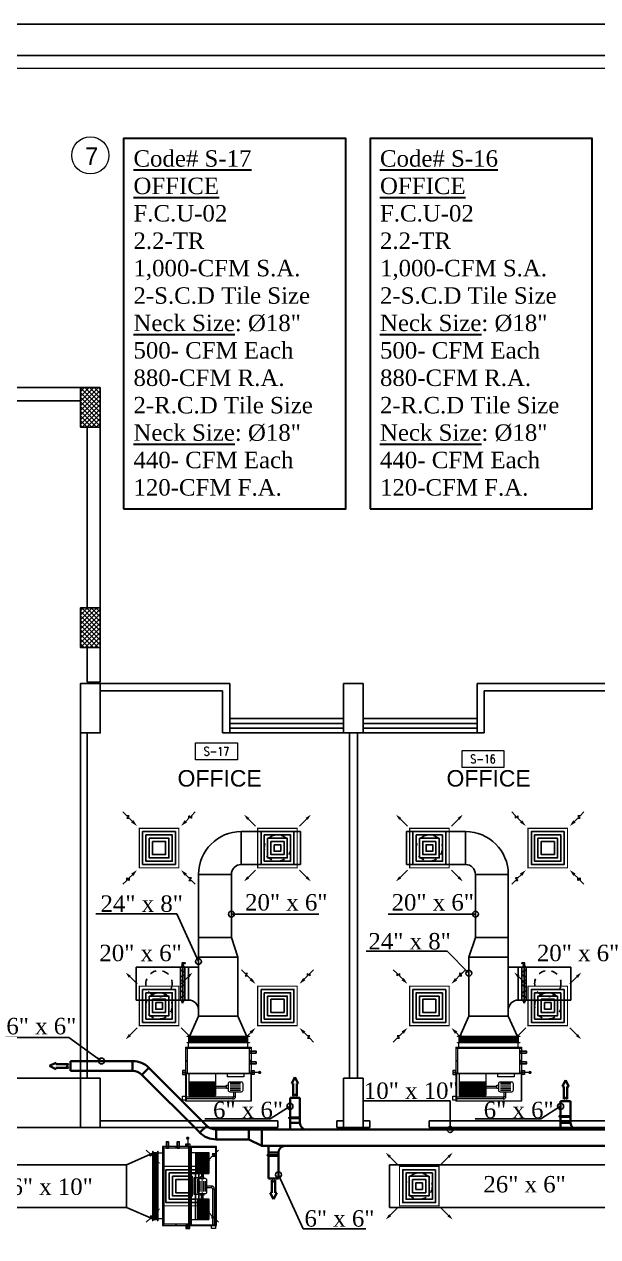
# Model space of a CAD drawing. Extents: x -432 to -365, y -145 to 173.
# Drawn here: x -399.82 to -391.1, y -45.91 to -27.47 of the extents above; entities that cross this region are included whole.
import ezdxf
from ezdxf.enums import TextEntityAlignment as Align

# ---------------------------------------------------------------- set-up
doc = ezdxf.new("R2010")
doc.units = 0
doc.header["$MEASUREMENT"] = 0
for name, pattern in [('DASHDOT', [1, 0.5, -0.25, 0, -0.25]), ('HIDDEN', [0.375, 0.25, -0.125]), ('HIDDEN-Z', [3, 2, -1])]:
    doc.linetypes.add(name, pattern=pattern)
for name, color, linetype in [('01_AC-EQUIP', 206, 'Continuous'), ('03_AC-S.DUCT', 5, 'Continuous'), ('12-AC-FL.CONN.', 2, 'Continuous'), ('A.C.VOLUM DAMPER', 2, 'Continuous'), ('COL', 2, 'Continuous'), ('COLHATCH', 5, 'Continuous'), ('column', 6, 'Continuous'), ('fram', 252, 'Continuous'), ('M-CH-WP-R', 40, 'HIDDEN-Z'), ('M-CH-WP-S', 142, 'Continuous'), ('M-DIFUSER', 195, 'Continuous'), ('M-DUCT-RA', 30, 'Continuous'), ('M-DUCT-SA', 5, 'Continuous'), ('M-EQBMNT', 21, 'Continuous'), ('WALL', 4, 'Continuous'), ('WIN', 5, 'Continuous'), ('ZONE TEXT', 73, 'Continuous')]:
    doc.layers.add(name, color=color, linetype=linetype)
for name, color, linetype, lineweight in [('04-AC_F.A.DUCT', 4, 'Continuous', 35), ('A-SYMB-RMNU', 4, 'Continuous', 9), ('AC-TEXT', 15, 'Continuous', 30), ('AXIS-TXT', 171, 'Continuous', 20)]:
    doc.layers.add(name, color=color, linetype=linetype, lineweight=lineweight)
doc.styles.add('AC', font='romans.shx', dxfattribs={"height": 0.2})
doc.styles.add('ARABY', font='sosa.shx')
doc.styles.add('ROMANS-TITLE', font='ROMANS.shx', dxfattribs={"width": 0.8})
doc.dimstyles.new('IHAB', dxfattribs={"dimscale": 0, "dimtxt": 0.15, "dimasz": 0.09, "dimexe": 0.18, "dimexo": 0.0625, "dimgap": 0, "dimtad": 0, "dimtih": 1, "dimtoh": 1, "dimzin": 0, "dimdsep": 46, "dimtxsty": 'ARABY', "dimcen": 0.03, "dimse1": 1, "dimse2": 1, "dimclrd": 36, "dimclrt": 42, "dimadec": 0, "dimazin": 0, "dimtfac": 1, "dimtmove": 1, "dimatfit": 3, "dimldrblk": 'ORIGIN', "dimfxl": 1, "dimtolj": 1, "dimtzin": 0, "dimarcsym": 0})

# ---------------------------------------------------------------- blocks, each defined once
blk = doc.blocks.new('*U251')
at = {"layer": 'M-DIFUSER', "ltscale": 5, "const_width": 18}
blk.add_lwpolyline([(-300, 300), (300, 300), (300, -300), (-300, -300)], close=True, dxfattribs=at)
at = {"layer": 'M-DIFUSER', "color": 21}
for points in [[(250, 250), (-250, 250), (-250, -250), (250, -250)], [(200, 200), (-200, 200), (-200, -200), (200, -200)], [(150, 150), (-150, 150), (-150, -150), (150, -150)], [(100, 100), (-100, 100), (-100, -100), (100, -100)], [(50, 50), (-50, 50), (-50, -50), (50, -50)]]:
    blk.add_lwpolyline(points, close=True, dxfattribs=at)
at = {"layer": 'M-DUCT-SA', "color": 5, "extrusion": (-5.07059e-20, -1.19855e-17, -1)}
blk.add_line((-461, 461), (-335, 335), dxfattribs=at)
at = {"layer": 'M-DUCT-SA', "color": 5, "extrusion": (-1.19855e-17, 5.07059e-20, -1)}
blk.add_line((461, 461), (335, 335), dxfattribs=at)
at = {"layer": 'M-DUCT-SA', "color": 5, "extrusion": (1.19855e-17, -5.07059e-20, -1)}
blk.add_line((-461, -461), (-335, -335), dxfattribs=at)
at = {"layer": 'M-DUCT-SA', "color": 5, "extrusion": (5.07059e-20, 1.19855e-17, -1)}
blk.add_line((461, -461), (335, -335), dxfattribs=at)
at = {"layer": 'M-DUCT-SA', "color": 5, "extrusion": (-5.07059e-20, -1.19855e-17, -1)}
blk.add_solid([(460, 428), (429, 459), (507, 507)], dxfattribs=at)
at = {"layer": 'M-DUCT-SA', "color": 5, "extrusion": (5.07059e-20, -1.19855e-17, -1)}
blk.add_solid([(-460, 428), (-429, 459), (-507, 507)], dxfattribs=at)
at = {"layer": 'M-DUCT-SA', "color": 5, "extrusion": (1.19855e-17, -5.07059e-20, -1)}
blk.add_solid([(428, -460), (459, -429), (507, -507)], dxfattribs=at)
at = {"layer": 'M-DUCT-SA', "color": 5, "extrusion": (-1.19855e-17, -5.07059e-20, -1)}
blk.add_solid([(-428, -460), (-459, -429), (-507, -507)], dxfattribs=at)
blk = doc.blocks.new('*U254')
at = {"layer": 'M-DIFUSER', "ltscale": 5, "const_width": 18}
blk.add_lwpolyline([(-300, 300), (300, 300), (300, -300), (-300, -300)], close=True, dxfattribs=at)
at = {"layer": 'M-DIFUSER', "color": 21}
for points in [[(250, 250), (-250, 250), (-250, -250), (250, -250)], [(200, 200), (-200, 200), (-200, -200), (200, -200)], [(150, 150), (-150, 150), (-150, -150), (150, -150)], [(100, 100), (-100, 100), (-100, -100), (100, -100)]]:
    blk.add_lwpolyline(points, close=True, dxfattribs=at)
at = {"layer": 'M-DUCT-RA', "color": 30}
for p, q in [((-491, 491), (-549, 549)), ((-491, 455), (-491, 491)), ((-455, 491), (-491, 455)), ((-455, 455), (-455, 491)), ((-406, 406), (-455, 455)), ((406, 406), (455, 455)), ((455, 491), (491, 491)), ((491, 455), (455, 491)), ((455, 455), (491, 455)), ((491, 491), (549, 549)), ((-491, -491), (-549, -549)), ((-491, -455), (-455, -491)), ((-455, -455), (-491, -455)), ((-455, -491), (-491, -491)), ((-406, -406), (-455, -455)), ((406, -406), (455, -455)), ((455, -491), (491, -455)), ((455, -455), (455, -491)), ((491, -455), (491, -491)), ((491, -491), (549, -549))]:
    blk.add_line(p, q, dxfattribs=at)
for points in [[(-389, 424), (-424, 389), (-335, 335)], [(424, 389), (389, 424), (335, 335)], [(-424, -389), (-389, -424), (-335, -335)], [(389, -424), (424, -389), (335, -335)]]:
    blk.add_solid(points, dxfattribs=at)
blk = doc.blocks.new('A$C069E27EC')
at = {"layer": '01_AC-EQUIP', "color": 2, "linetype": 'Continuous'}
for p, q in [((0, 0), (0, -130)), ((1, 0.3), (0.5, -1.3)), ((1, 0.3), (1.5, -1.3)), ((2, 0.3), (1.5, -1.3)), ((2, 0.3), (2.5, -1.3)), ((3, 0.3), (2.5, -1.3)), ((3, 0.3), (3.6, -1.3)), ((4.1, 0.3), (3.6, -1.3)), ((4.1, 0.3), (4.6, -1.3)), ((5.1, 0.3), (4.6, -1.3)), ((5.1, 0.3), (5.6, -1.3)), ((6.1, 0.3), (5.6, -1.3)), ((6.1, 0.3), (6.6, -1.3)), ((7.1, 0.3), (6.6, -1.3)), ((7.1, 0.3), (7.6, -1.3)), ((8.1, 0.3), (7.6, -1.3)), ((8.1, 0.3), (8.6, -1.3)), ((9.2, 0.3), (8.6, -1.3)), ((9.2, 0.3), (9.7, -1.3)), ((1.5, -128.7), (1.5, -1.3)), ((2.5, -128.7), (2.5, -1.3)), ((3.6, -128.7), (3.6, -1.3)), ((4.6, -128.7), (4.6, -1.3)), ((5.6, -128.7), (5.6, -1.3)), ((6.6, -128.7), (6.6, -1.3)), ((7.6, -128.7), (7.6, -1.3)), ((8.6, -128.7), (8.6, -1.3)), ((1, -130.3), (0.5, -128.7)), ((1, -130.3), (1.5, -128.7)), ((2, -130.3), (1.5, -128.7)), ((2, -130.3), (2.5, -128.7)), ((3, -130.3), (2.5, -128.7)), ((3, -130.3), (3.6, -128.7)), ((4.1, -130.3), (3.6, -128.7)), ((4.1, -130.3), (4.6, -128.7)), ((5.1, -130.3), (4.6, -128.7)), ((5.1, -130.3), (5.6, -128.7)), ((6.1, -130.3), (5.6, -128.7)), ((6.1, -130.3), (6.6, -128.7)), ((7.1, -130.3), (6.6, -128.7)), ((7.1, -130.3), (7.6, -128.7)), ((8.1, -130.3), (7.6, -128.7)), ((8.1, -130.3), (8.6, -128.7)), ((9.2, -130.3), (8.6, -128.7)), ((9.2, -130.3), (9.7, -128.7))]:
    blk.add_line(p, q, dxfattribs=at)
for points in [[(0, 2.5), (0.5, 2.5), (0.5, -132.5), (0, -132.5)], [(9.7, 2.5), (10.2, 2.5), (10.2, -132.5), (9.7, -132.5)]]:
    blk.add_lwpolyline(points, close=True, dxfattribs=at)
blk = doc.blocks.new('A$C7CD32F90')
at = {"layer": '01_AC-EQUIP', "color": 1, "lineweight": 20}
for p, q in [((0.089, -0.4), (0.089, -0.116)), ((0.408, -0.116), (0.089, -0.116)), ((0.408, -0.117), (0.089, -0.117)), ((0.408, -0.119), (0.089, -0.119)), ((0.408, -0.122), (0.089, -0.122)), ((0.408, -0.125), (0.089, -0.125)), ((0.408, -0.128), (0.089, -0.128)), ((0.408, -0.132), (0.089, -0.132)), ((0.408, -0.136), (0.089, -0.136)), ((0.408, -0.141), (0.089, -0.141)), ((0.408, -0.148), (0.089, -0.148)), ((0.408, -0.155), (0.089, -0.155)), ((0.408, -0.164), (0.089, -0.164)), ((0.408, -0.173), (0.089, -0.173)), ((0.408, -0.183), (0.089, -0.183)), ((0.408, -0.4), (0.408, -0.116)), ((0.683, -0.168), (0.526, -0.168)), ((0.599, -0.074), (0.599, -0.145)), ((0.626, -0.074), (0.599, -0.074)), ((0.626, -0.074), (0.626, -0.145)), ((0.639, -0.035), (1.2, -0.035)), ((0.639, -0.061), (0.639, -0.035)), ((0.639, -0.061), (1.2, -0.061)), ((0.791, -0.4), (0.791, -0.116)), ((0.791, -0.116), (1.11, -0.116)), ((0.791, -0.117), (1.11, -0.117)), ((0.791, -0.119), (1.11, -0.119)), ((0.791, -0.122), (1.11, -0.122)), ((0.791, -0.125), (1.11, -0.125)), ((0.791, -0.128), (1.11, -0.128)), ((0.791, -0.132), (1.11, -0.132)), ((0.791, -0.136), (1.11, -0.136)), ((0.791, -0.141), (1.11, -0.141)), ((0.791, -0.148), (1.11, -0.148)), ((0.791, -0.155), (1.11, -0.155)), ((0.791, -0.164), (1.11, -0.164)), ((0.791, -0.173), (1.11, -0.173)), ((0.791, -0.183), (1.11, -0.183)), ((1.11, -0.4), (1.11, -0.116)), ((0.408, -0.193), (0.089, -0.193)), ((0.408, -0.201), (0.089, -0.201)), ((0.408, -0.209), (0.089, -0.209)), ((0.408, -0.219), (0.089, -0.219)), ((0.408, -0.229), (0.089, -0.229)), ((0.408, -0.239), (0.089, -0.239)), ((0.408, -0.255), (0.089, -0.255)), ((0.408, -0.275), (0.089, -0.275)), ((0.408, -0.295), (0.089, -0.295)), ((0.089, -0.321), (0.408, -0.321)), ((0.408, -0.204), (0.46, -0.204)), ((0.408, -0.231), (0.46, -0.231)), ((0.472, -0.243), (0.472, -0.343)), ((0.472, -0.343), (0.726, -0.343)), ((0.683, -0.194), (0.526, -0.194)), ((0.683, -0.221), (0.526, -0.221)), ((0.683, -0.248), (0.526, -0.248)), ((0.683, -0.274), (0.526, -0.274)), ((0.726, -0.243), (0.726, -0.343)), ((0.791, -0.204), (0.739, -0.204)), ((0.791, -0.231), (0.739, -0.231)), ((0.791, -0.193), (1.11, -0.193)), ((0.791, -0.201), (1.11, -0.201)), ((0.791, -0.209), (1.11, -0.209)), ((0.791, -0.219), (1.11, -0.219)), ((0.791, -0.229), (1.11, -0.229)), ((0.791, -0.239), (1.11, -0.239)), ((0.791, -0.255), (1.11, -0.255)), ((0.791, -0.275), (1.11, -0.275)), ((0.791, -0.295), (1.11, -0.295)), ((1.11, -0.321), (0.791, -0.321)), ((0.022, -0.425), (0.001, -0.425)), ((0.011, -0.418), (0.011, -0.432)), ((0.472, -0.37), (0.726, -0.37)), ((0.472, -0.4), (0.472, -0.37)), ((0.726, -0.4), (0.726, -0.37)), ((1.178, -0.425), (1.199, -0.425)), ((1.189, -0.418), (1.189, -0.432)), ((0.022, -0.615), (0.001, -0.615)), ((0.011, -0.608), (0.011, -0.622)), ((1.178, -0.615), (1.199, -0.615)), ((1.189, -0.608), (1.189, -0.622)), ((0.022, -0.81), (0.001, -0.81)), ((0.011, -0.803), (0.011, -0.817)), ((0.1, -0.824), (0.1, -0.89)), ((1.1, -0.824), (1.1, -0.89)), ((1.178, -0.81), (1.199, -0.81)), ((1.189, -0.803), (1.189, -0.817))]:
    blk.add_line(p, q, dxfattribs=at)
at = {"layer": '01_AC-EQUIP', "color": 1, "linetype": 'DASHDOT', "lineweight": 20}
for p, q in [((0.408, -0.193), (0.089, -0.193)), ((0.791, -0.193), (1.11, -0.193))]:
    blk.add_line(p, q, dxfattribs=at)
at = {"layer": '01_AC-EQUIP', "color": 4, "lineweight": 20}
blk.add_line((-0.128, -0.438), (-0.023, -0.438), dxfattribs=at)
at = {"layer": '01_AC-EQUIP', "color": 1, "lineweight": 20}
for points in [[(0, -0.4), (1.2, -0.4), (1.2, 0), (0, 0)], [(0.012, -0.388), (1.188, -0.388), (1.188, -0.012), (0.012, -0.012)], [(1.244, -0.076), (1.2, -0.076), (1.2, -0.016), (1.244, -0.016)], [(0.485, -0.193), (0.46, -0.193), (0.46, -0.243), (0.485, -0.243)], [(0.714, -0.193), (0.739, -0.193), (0.739, -0.243), (0.714, -0.243)], [(-0.044, -0.407), (0, -0.407), (0, -0.467), (-0.044, -0.467)], [(1.2, -0.4), (0, -0.4), (0, -0.824), (1.2, -0.824)], [(1.175, -0.42), (0.024, -0.42), (0.024, -0.8), (1.175, -0.8)], [(1.244, -0.407), (1.2, -0.407), (1.2, -0.467), (1.244, -0.467)]]:
    blk.add_lwpolyline(points, close=True, dxfattribs=at)
blk.add_lwpolyline([(0.687, -0.145), (0.511, -0.145, 0.414214), (0.485, -0.171), (0.485, -0.264, 0.414214), (0.511, -0.291), (0.687, -0.291, 0.414214), (0.714, -0.264), (0.714, -0.171, 0.414214)], format="xyb", close=True, dxfattribs=at)
at = {"layer": '01_AC-EQUIP', "color": 4, "lineweight": 20, "const_width": 0.0252}
blk.add_lwpolyline([(-0.126, -0.45, 1), (-0.131, -0.425, 1)], format="xyb", close=True, dxfattribs=at)
at = {"layer": '01_AC-EQUIP', "color": 1, "lineweight": 20}
for centre in [(-0.023, -0.438), (1.223, -0.438)]:
    blk.add_circle(centre, 0.00932, dxfattribs=at)
for radius in [0.0399, 0.0133]:
    blk.add_arc((0.639, -0.074), radius, 90.0006, 180.0006, dxfattribs=at)
at = {"layer": '01_AC-EQUIP', "color": 1, "lineweight": 20, "extrusion": (0, 0, -1)}
for centre, major_axis, start_param, end_param in [((0.011, -0.425), (-0.00827, 0), -1.570796, 4.712389), ((0.011, -0.425), (-0.0047, 0), 3.141593, 9.424778), ((0.011, -0.615), (-0.00827, 0), -1.570796, 4.712389), ((0.011, -0.615), (-0.0047, 0), 3.141593, 9.424778), ((0.011, -0.81), (-0.00827, 0), -1.570796, 4.712389), ((0.011, -0.81), (-0.0047, 0), 3.141593, 9.424778)]:
    blk.add_ellipse(centre, major_axis=major_axis, ratio=0.646018, start_param=start_param, end_param=end_param, dxfattribs=at)
at = {"layer": '01_AC-EQUIP', "color": 1, "lineweight": 20}
for centre, major_axis, start_param, end_param in [((1.189, -0.425), (0.00827, 0), -1.570796, 4.712389), ((1.189, -0.425), (0.0047, 0), 3.141593, 9.424778), ((1.189, -0.615), (0.00827, 0), -1.570796, 4.712389), ((1.189, -0.615), (0.0047, 0), 3.141593, 9.424778), ((1.189, -0.81), (0.00827, 0), -1.570796, 4.712389), ((1.189, -0.81), (0.0047, 0), 3.141593, 9.424778)]:
    blk.add_ellipse(centre, major_axis=major_axis, ratio=0.646018, start_param=start_param, end_param=end_param, dxfattribs=at)
at = {"layer": 'M-CH-WP-R', "color": 6, "linetype": 'ByBlock', "ltscale": 1.5}
blk.add_lwpolyline([(0.025, -0.762), (0.025, -0.732), (-0.075, -0.732), (-0.075, -0.762)], close=True, dxfattribs=at)
at = {"layer": 'M-CH-WP-S', "color": 5, "linetype": 'ByBlock', "ltscale": 1.5}
blk.add_lwpolyline([(0.025, -0.597), (0.025, -0.567), (-0.075, -0.567), (-0.075, -0.597)], close=True, dxfattribs=at)
at = {"layer": 'M-EQBMNT', "color": 21, "linetype": 'ByBlock', "ltscale": 1.5}
for p, q in [((0.408, -0.116), (0.089, -0.116)), ((0.791, -0.116), (1.11, -0.116))]:
    blk.add_line(p, q, dxfattribs=at)
at = {"layer": '01_AC-EQUIP', "color": 1, "lineweight": 20, "xscale": 0.00784765227677817, "yscale": 0.00784765227677817, "zscale": 0.00784765227677817, "rotation": 270}
blk.add_blockref('A$C069E27EC', (1.11, -0.89), dxfattribs=at)
blk = doc.blocks.new('A$C224F6469')
at = {"layer": '01_AC-EQUIP', "color": 1, "lineweight": 20}
for p, q in [((0, 0), (1, 0)), ((0, -0.82), (0, 0)), ((1, -0.82), (1, 0)), ((0.007, -0.004), (0.988, -0.004)), ((0.007, -0.42), (0.007, -0.004)), ((0.32, -0.168), (0.163, -0.168)), ((0.236, -0.074), (0.236, -0.145)), ((0.263, -0.074), (0.236, -0.074)), ((0.263, -0.074), (0.263, -0.145)), ((0.276, -0.035), (1, -0.035)), ((0.276, -0.061), (0.276, -0.035)), ((0.276, -0.061), (1, -0.061)), ((0.541, -0.42), (0.541, -0.09)), ((0.541, -0.09), (0.949, -0.09)), ((0.541, -0.092), (0.949, -0.092)), ((0.541, -0.094), (0.949, -0.094)), ((0.541, -0.096), (0.949, -0.096)), ((0.541, -0.099), (0.949, -0.099)), ((0.541, -0.103), (0.949, -0.103)), ((0.541, -0.106), (0.949, -0.106)), ((0.541, -0.11), (0.949, -0.11)), ((0.541, -0.115), (0.949, -0.115)), ((0.541, -0.122), (0.949, -0.122)), ((0.541, -0.129), (0.949, -0.129)), ((0.541, -0.138), (0.949, -0.138)), ((0.541, -0.148), (0.949, -0.148)), ((0.541, -0.158), (0.949, -0.158)), ((0.541, -0.168), (0.949, -0.168)), ((0.541, -0.175), (0.949, -0.175)), ((0.541, -0.184), (0.949, -0.184)), ((0.949, -0.42), (0.949, -0.09)), ((0.988, -0.42), (0.988, -0.004)), ((0.32, -0.194), (0.163, -0.194)), ((0.32, -0.221), (0.163, -0.221)), ((0.32, -0.248), (0.163, -0.248)), ((0.32, -0.274), (0.163, -0.274)), ((0.541, -0.204), (0.376, -0.204)), ((0.541, -0.231), (0.376, -0.231)), ((0.541, -0.194), (0.949, -0.194)), ((0.541, -0.214), (0.949, -0.214)), ((0.541, -0.23), (0.949, -0.23)), ((0.541, -0.25), (0.949, -0.25)), ((0.541, -0.27), (0.949, -0.27)), ((0.949, -0.295), (0.541, -0.295)), ((0, -0.42), (1, -0.42)), ((0.022, -0.425), (0.001, -0.425)), ((0.011, -0.418), (0.011, -0.432)), ((0.109, -0.37), (0.363, -0.37)), ((0.109, -0.42), (0.109, -0.37)), ((0.363, -0.42), (0.363, -0.37)), ((0.978, -0.425), (0.999, -0.425)), ((0.989, -0.418), (0.989, -0.432)), ((0.022, -0.615), (0.001, -0.615)), ((0.011, -0.608), (0.011, -0.622)), ((0.978, -0.615), (0.999, -0.615)), ((0.989, -0.608), (0.989, -0.622)), ((1, -0.82), (0, -0.82)), ((0.022, -0.81), (0.001, -0.81)), ((0.011, -0.803), (0.011, -0.817)), ((0.05, -0.82), (0.05, -0.89)), ((0.95, -0.82), (0.95, -0.89)), ((0.978, -0.81), (0.999, -0.81)), ((0.989, -0.803), (0.989, -0.817))]:
    blk.add_line(p, q, dxfattribs=at)
at = {"layer": '01_AC-EQUIP', "color": 1, "linetype": 'DASHDOT', "lineweight": 20}
blk.add_line((0.541, -0.168), (0.949, -0.168), dxfattribs=at)
at = {"layer": '01_AC-EQUIP', "color": 4, "lineweight": 20}
blk.add_line((-0.128, -0.438), (-0.023, -0.438), dxfattribs=at)
at = {"layer": '01_AC-EQUIP', "color": 2, "lineweight": 20}
for p, q in [((0.047, -0.9), (0.063, -0.895)), ((0.047, -0.9), (0.063, -0.905)), ((0.047, -0.91), (0.063, -0.905)), ((0.047, -0.91), (0.063, -0.915)), ((0.047, -0.92), (0.063, -0.915)), ((0.047, -0.92), (0.063, -0.925)), ((0.063, -0.905), (0.937, -0.905)), ((0.063, -0.915), (0.937, -0.915)), ((0.953, -0.9), (0.937, -0.895)), ((0.953, -0.9), (0.937, -0.905)), ((0.953, -0.91), (0.937, -0.905)), ((0.953, -0.91), (0.937, -0.915)), ((0.953, -0.92), (0.937, -0.915)), ((0.953, -0.92), (0.937, -0.925)), ((0.047, -0.931), (0.063, -0.925)), ((0.047, -0.931), (0.063, -0.936)), ((0.047, -0.941), (0.063, -0.936)), ((0.047, -0.941), (0.063, -0.946)), ((0.047, -0.951), (0.063, -0.946)), ((0.047, -0.951), (0.063, -0.956)), ((0.047, -0.961), (0.063, -0.956)), ((0.047, -0.961), (0.063, -0.966)), ((0.047, -0.971), (0.063, -0.966)), ((0.047, -0.971), (0.063, -0.976)), ((0.047, -0.981), (0.063, -0.976)), ((0.047, -0.981), (0.063, -0.987)), ((0.063, -0.925), (0.937, -0.925)), ((0.063, -0.936), (0.937, -0.936)), ((0.063, -0.946), (0.937, -0.946)), ((0.063, -0.956), (0.937, -0.956)), ((0.063, -0.966), (0.937, -0.966)), ((0.063, -0.976), (0.937, -0.976)), ((0.953, -0.931), (0.937, -0.925)), ((0.953, -0.931), (0.937, -0.936)), ((0.953, -0.941), (0.937, -0.936)), ((0.953, -0.941), (0.937, -0.946)), ((0.953, -0.951), (0.937, -0.946)), ((0.953, -0.951), (0.937, -0.956)), ((0.953, -0.961), (0.937, -0.956)), ((0.953, -0.961), (0.937, -0.966)), ((0.953, -0.971), (0.937, -0.966)), ((0.953, -0.971), (0.937, -0.976)), ((0.953, -0.981), (0.937, -0.976)), ((0.953, -0.981), (0.937, -0.987))]:
    blk.add_line(p, q, dxfattribs=at)
at = {"layer": '01_AC-EQUIP', "color": 1, "lineweight": 20}
blk.add_lwpolyline([(0.324, -0.145), (0.149, -0.145, 0.414214), (0.122, -0.171), (0.122, -0.264, 0.414214), (0.149, -0.291), (0.324, -0.291, 0.414214), (0.351, -0.264), (0.351, -0.171, 0.414214)], format="xyb", close=True, dxfattribs=at)
for points in [[(1.044, -0.076), (1, -0.076), (1, -0.016), (1.044, -0.016)], [(0.351, -0.193), (0.376, -0.193), (0.376, -0.243), (0.351, -0.243)], [(-0.044, -0.407), (0, -0.407), (0, -0.467), (-0.044, -0.467)], [(0.025, -0.8), (0.975, -0.8), (0.975, -0.42), (0.025, -0.42)], [(1.044, -0.407), (1, -0.407), (1, -0.467), (1.044, -0.467)]]:
    blk.add_lwpolyline(points, close=True, dxfattribs=at)
at = {"layer": '01_AC-EQUIP', "color": 4, "lineweight": 20, "const_width": 0.0252}
blk.add_lwpolyline([(-0.126, -0.45, 1), (-0.131, -0.425, 1)], format="xyb", close=True, dxfattribs=at)
at = {"layer": '01_AC-EQUIP', "color": 2, "lineweight": 20}
for points in [[(0.975, -0.89), (0.975, -0.895), (0.025, -0.895), (0.025, -0.89)], [(0.975, -0.987), (0.975, -0.992), (0.025, -0.992), (0.025, -0.987)]]:
    blk.add_lwpolyline(points, close=True, dxfattribs=at)
at = {"layer": '01_AC-EQUIP', "color": 1, "lineweight": 20}
for centre in [(-0.023, -0.438), (1.023, -0.438)]:
    blk.add_circle(centre, 0.00932, dxfattribs=at)
for radius in [0.0399, 0.0133]:
    blk.add_arc((0.276, -0.074), radius, 90.0006, 180.0006, dxfattribs=at)
at = {"layer": '01_AC-EQUIP', "color": 1, "lineweight": 20, "extrusion": (0, 0, -1)}
for centre, major_axis, start_param, end_param in [((0.011, -0.425), (-0.00827, 0), -1.570796, 4.712389), ((0.011, -0.425), (-0.0047, 0), 3.141593, 9.424778), ((0.011, -0.615), (-0.00827, 0), -1.570796, 4.712389), ((0.011, -0.615), (-0.0047, 0), 3.141593, 9.424778), ((0.011, -0.81), (-0.00827, 0), -1.570796, 4.712389), ((0.011, -0.81), (-0.0047, 0), 3.141593, 9.424778)]:
    blk.add_ellipse(centre, major_axis=major_axis, ratio=0.646018, start_param=start_param, end_param=end_param, dxfattribs=at)
at = {"layer": '01_AC-EQUIP', "color": 1, "lineweight": 20}
for centre, major_axis, start_param, end_param in [((0.989, -0.425), (0.00827, 0), -1.570796, 4.712389), ((0.989, -0.425), (0.0047, 0), 3.141593, 9.424778), ((0.989, -0.615), (0.00827, 0), -1.570796, 4.712389), ((0.989, -0.615), (0.0047, 0), 3.141593, 9.424778), ((0.989, -0.81), (0.00827, 0), -1.570796, 4.712389), ((0.989, -0.81), (0.0047, 0), 3.141593, 9.424778)]:
    blk.add_ellipse(centre, major_axis=major_axis, ratio=0.646018, start_param=start_param, end_param=end_param, dxfattribs=at)
at = {"layer": 'M-CH-WP-R', "color": 6, "linetype": 'ByBlock', "ltscale": 1.5}
blk.add_lwpolyline([(0.025, -0.762), (0.025, -0.732), (-0.075, -0.732), (-0.075, -0.762)], close=True, dxfattribs=at)
at = {"layer": 'M-CH-WP-S', "color": 5, "linetype": 'ByBlock', "ltscale": 1.5}
blk.add_lwpolyline([(0.025, -0.597), (0.025, -0.567), (-0.075, -0.567), (-0.075, -0.597)], close=True, dxfattribs=at)
at = {"layer": 'M-EQBMNT', "color": 21, "linetype": 'ByBlock', "ltscale": 1.5}
blk.add_line((0.541, -0.09), (0.949, -0.09), dxfattribs=at)
blk = doc.blocks.new('A$C180A56EA')
at = {"layer": 'A.C.VOLUM DAMPER'}
h = blk.add_hatch(dxfattribs=at)
h.set_pattern_fill('ANSI31', color=256, scale=0.001, style=0)
h.set_pattern_definition([(45, (129.5106855, -230.48025158), (-8.838834765e-05, 8.838834765e-05), [])])
h.paths.add_polyline_path([(0.0459, 0.0039), (0.0459, 0.0065), (0.0401, 0.0065), (0.0401, -0.0027), (0.0459, -0.0027), (0.0459, 0), (0.0603, 0), (0.0603, 0.0128), (0.057, 0.0128), (0.057, 0.0039)])
for p, q in [((-0.1242, 0.0032), (-0.1161, 0.0032)), ((-0.1161, 0.0004), (-0.119, 0.0032)), ((-0.1185, 0), (-0.1161, 0.0024)), ((-0.1161, 0.0015), (-0.1179, 0.0032)), ((-0.1174, 0), (-0.1161, 0.0013)), ((-0.1161, 0.0026), (-0.1168, 0.0032)), ((-0.1163, 0), (-0.1161, 0.0001)), ((-0.1161, 0.0001), (-0.1104, 0.0058)), ((-0.1161, 0.0013), (-0.1116, 0.0058)), ((-0.1161, 0.0024), (-0.1127, 0.0058)), ((-0.1161, -0.0026), (-0.1161, 0.0058)), ((-0.1161, 0.0035), (-0.1138, 0.0058)), ((-0.1161, 0.0058), (-0.1099, 0.0058)), ((-0.1161, 0.0057), (-0.116, 0.0058)), ((-0.1161, 0.0046), (-0.1149, 0.0058)), ((-0.1161, -0.001), (-0.1099, 0.0053)), ((-0.1099, -0.0014), (-0.1161, 0.0048)), ((-0.1161, -0.0021), (-0.1099, 0.0042)), ((-0.1099, -0.0026), (-0.1161, 0.0037)), ((-0.1109, -0.0026), (-0.1161, 0.0026)), ((-0.112, -0.0026), (-0.1161, 0.0015)), ((-0.1131, -0.0026), (-0.1161, 0.0004)), ((-0.1099, -0.0003), (-0.116, 0.0058)), ((-0.1156, -0.0026), (-0.1099, 0.0031)), ((-0.1099, 0.0008), (-0.1149, 0.0058)), ((-0.1145, -0.0026), (-0.1099, 0.002)), ((-0.1099, 0.0019), (-0.1138, 0.0058)), ((-0.1134, -0.0026), (-0.1099, 0.0009)), ((-0.1128, 0.0019), (0.0401, 0.0019)), ((-0.1099, 0.003), (-0.1127, 0.0058)), ((-0.1099, 0.0041), (-0.1116, 0.0058)), ((-0.1099, 0.0052), (-0.1105, 0.0058)), ((0.0401, 0.0121), (-0.1099, 0.0121)), ((-0.0882, 0.0113), (-0.0994, -0.0075)), ((-0.0768, 0.0113), (-0.0656, -0.0075)), ((-0.0402, 0.0113), (-0.0514, -0.0075)), ((-0.0284, 0.0113), (-0.0173, -0.0075)), ((0.0056, 0.0113), (-0.0056, -0.0075)), ((0.0174, 0.0113), (0.0286, -0.0075)), ((0.0459, 0.0065), (0.0401, 0.0065)), ((0.0401, 0.0065), (0.0401, -0.0027)), ((0.0459, 0.0039), (0.0459, 0.0065)), ((0.057, 0.0039), (0.0459, 0.0039)), ((0.0603, 0.0128), (0.057, 0.0128)), ((0.057, 0.0128), (0.057, 0.0039)), ((0.0603, 0.0128), (0.0603, 0)), ((-0.1242, 0), (-0.1161, 0)), ((-0.1142, -0.0026), (-0.1161, -0.0007)), ((-0.1153, -0.0026), (-0.1161, -0.0018)), ((-0.1099, -0.0026), (-0.1161, -0.0026)), ((-0.1123, -0.0026), (-0.1099, -0.0003)), ((-0.1111, -0.0026), (-0.1099, -0.0014)), ((-0.11, -0.0026), (-0.1099, -0.0025)), ((-0.1099, -0.0083), (0.0401, -0.0083)), ((0.0401, -0.0027), (0.0459, -0.0027)), ((0.0603, 0), (0.0459, 0)), ((0.0459, -0.0027), (0.0459, 0))]:
    blk.add_line(p, q, dxfattribs=at)
at = {"layer": 'A.C.VOLUM DAMPER', "extrusion": (0, 0, -1)}
for centre, major_axis, start_param, end_param in [((-0.0938, 0.0019), (0.00135, 0.00135), 3.926991, 7.068583), ((-0.0938, 0.0019), (-0.00135, 0.00135), 2.356195, 5.497787), ((-0.0712, 0.0019), (0.00135, 0.00135), 3.926991, 7.068583), ((-0.0712, 0.0019), (-0.00135, 0.00135), 2.356195, 5.497787), ((-0.0458, 0.0019), (0.00135, 0.00135), 3.926991, 7.068583), ((-0.0458, 0.0019), (-0.00135, 0.00135), 2.356195, 5.497787), ((-0.0228, 0.0019), (0.00135, 0.00135), 3.926991, 7.068583), ((-0.0228, 0.0019), (-0.00135, 0.00135), 2.356194, 5.497787), ((0, 0.0019), (0.00135, 0.00135), 3.926991, 7.068583), ((0, 0.0019), (0.00135, 0.00135), 0.785398, 3.926991), ((0.023, 0.0019), (0.00135, 0.00135), 3.926991, 7.068583), ((0.023, 0.0019), (-0.00135, 0.00135), 2.356195, 5.497787)]:
    blk.add_ellipse(centre, major_axis=major_axis, ratio=1, start_param=start_param, end_param=end_param, dxfattribs=at)
blk = doc.blocks.new('A$C4397250F')
at = {"layer": '04-AC_F.A.DUCT'}
for p, q in [((0, 0), (-0.0241, -0.0482)), ((-0.0241, -0.0482), (-0.0132, -0.0482)), ((-0.0132, -0.0482), (-0.0132, -0.1443)), ((0.0241, -0.0482), (0, 0)), ((0.0132, -0.0482), (0.0241, -0.0482)), ((0.0132, -0.0482), (0.0132, -0.1443)), ((0, -0.1288), (-0.0132, -0.1443)), ((0.0132, -0.1443), (0, -0.1288))]:
    blk.add_line(p, q, dxfattribs=at)
blk = doc.blocks.new('A-ROOM')
at = {"layer": 'A-SYMB-RMNU'}
blk.add_lwpolyline([(-425, 175), (425, 175), (425, -175), (-425, -175)], close=True, dxfattribs=at)
at = {"layer": 'A-SYMB-RMNU', "style": 'ROMANS-TITLE', "width": 0.8}
blk.add_attdef('ROOM-NO', text='', height=175, dxfattribs=at).set_placement((0, 0), align=Align.MIDDLE)

msp = doc.modelspace()

# ---------------------------------------------------------------- hatches: boundary and pattern name
at = {"layer": 'COLHATCH', "linetype": 'Continuous'}
h = msp.add_hatch(dxfattribs=at)
h.set_pattern_fill('_USER', color=252, scale=0.05, angle=45, style=0, double=1, pattern_type=0)
h.set_pattern_definition([(45, (-202.924395, -212.77691), (-0.035355339, 0.035355339), []), (135, (-202.924395, -212.77691), (-0.035355339, -0.035355339), [])])
h.paths.add_polyline_path([(-382.484, -35.197), (-382.784, -35.197), (-382.784, -36.097), (-382.484, -36.097)])
h.paths.add_polyline_path([(-380.484, -35.197), (-381.284, -35.197), (-381.284, -35.497), (-380.484, -35.497)])
h.paths.add_polyline_path([(-378.534, -37.197), (-378.834, -37.197), (-378.834, -37.797), (-378.534, -37.797)])
h.paths.add_polyline_path([(-378.134, -40.777), (-378.934, -40.777), (-378.934, -41.077), (-378.134, -41.077)])
h.paths.add_polyline_path([(-380.684, -40.777), (-381.484, -40.777), (-381.484, -41.077), (-380.684, -41.077)])
h.paths.add_polyline_path([(-380.584, -45.827), (-381.484, -45.827), (-381.484, -46.127), (-380.584, -46.127)])
h.paths.add_polyline_path([(-378.134, -45.777), (-378.934, -45.777), (-378.934, -46.077), (-378.134, -46.077)])
h.paths.add_polyline_path([(-380.392, -52.047), (-381.492, -52.047), (-381.492, -52.347), (-380.639, -52.347, -0.011587), (-380.655, -53.033), (-380.405, -53.043, 0.01656)])
h.paths.add_polyline_path([(-380.586, -54.777), (-380.84, -54.777, -0.040808), (-381.428, -57.116), (-381.192, -57.197, 0.04151)])
h.paths.add_polyline_path([(-382.484, -54.177), (-382.784, -54.177), (-382.784, -55.077), (-382.484, -55.077)])
h.paths.add_polyline_path([(-386.614, -54.177), (-387.014, -54.177), (-387.014, -55.077), (-386.614, -55.077)])
h.paths.add_polyline_path([(-390.414, -54.177), (-390.864, -54.177), (-390.864, -55.077), (-390.414, -55.077)])
h.paths.add_polyline_path([(-390.664, -55.997), (-390.964, -55.997), (-390.964, -56.897), (-390.664, -56.897)])
h.paths.add_polyline_path([(-398.664, -54.177), (-398.964, -54.177), (-398.964, -55.077), (-398.664, -55.077)])
h.paths.add_polyline_path([(-398.664, -55.997), (-398.964, -55.997), (-398.964, -56.897), (-398.664, -56.897)])
h.paths.add_polyline_path([(-406.664, -54.177), (-406.964, -54.177), (-406.964, -55.077), (-406.664, -55.077)])
h.paths.add_polyline_path([(-406.664, -55.997), (-406.964, -55.997), (-406.964, -56.897), (-406.664, -56.897)])
h.paths.add_polyline_path([(-414.764, -54.177), (-415.214, -54.177), (-415.214, -55.077), (-414.764, -55.077)])
h.paths.add_polyline_path([(-414.664, -55.997), (-414.964, -55.997), (-414.964, -56.897), (-414.664, -56.897)])
h.paths.add_polyline_path([(-418.614, -54.177), (-419.014, -54.177), (-419.014, -55.077), (-418.614, -55.077)])
h.paths.add_polyline_path([(-422.844, -54.177), (-423.144, -54.177), (-423.144, -55.077), (-422.844, -55.077)])
h.paths.add_polyline_path([(-424.137, -52.047), (-425.237, -52.047, 0.01656), (-425.224, -53.043), (-424.974, -53.033, -0.011587), (-424.99, -52.347), (-424.137, -52.347)])
h.paths.add_polyline_path([(-424.789, -54.777), (-425.042, -54.777, 0.04151), (-424.437, -57.197), (-424.2, -57.116, -0.040808)])
h.paths.add_polyline_path([(-424.144, -45.827), (-425.044, -45.827), (-425.044, -46.127), (-424.144, -46.127)])
h.paths.add_polyline_path([(-426.694, -45.777), (-427.494, -45.777), (-427.494, -46.077), (-426.694, -46.077)])
h.paths.add_polyline_path([(-426.694, -40.777), (-427.494, -40.777), (-427.494, -41.077), (-426.694, -41.077)])
h.paths.add_polyline_path([(-424.144, -40.777), (-424.944, -40.777), (-424.944, -41.077), (-424.144, -41.077)])
h.paths.add_polyline_path([(-426.794, -37.197), (-427.094, -37.197), (-427.094, -37.797), (-426.794, -37.797)])
h.paths.add_polyline_path([(-424.344, -35.197), (-425.144, -35.197), (-425.144, -35.497), (-424.344, -35.497)])
h.paths.add_polyline_path([(-422.844, -35.197), (-423.144, -35.197), (-423.144, -36.097), (-422.844, -36.097)])
h.paths.add_polyline_path([(-418.564, -35.197), (-418.964, -35.197), (-418.964, -36.097), (-418.564, -36.097)])
h.paths.add_polyline_path([(-414.764, -35.197), (-415.214, -35.197), (-415.214, -36.097), (-414.764, -36.097)])
h.paths.add_polyline_path([(-405.414, -32.997), (-405.714, -32.997), (-405.714, -33.597), (-405.414, -33.597)])
h.paths.add_polyline_path([(-405.414, -35.497), (-400.314, -35.497), (-400.314, -36.947), (-400.014, -36.947), (-400.014, -35.197), (-405.714, -35.197), (-405.714, -36.947), (-405.414, -36.947)])
h.paths.add_polyline_path([(-398.664, -32.997), (-398.964, -32.997), (-398.964, -33.597), (-398.664, -33.597)])
h.paths.add_polyline_path([(-398.664, -36.347), (-398.964, -36.347), (-398.964, -36.947), (-398.664, -36.947)])
h.paths.add_polyline_path([(-390.414, -35.197), (-390.864, -35.197), (-390.864, -36.097), (-390.414, -36.097)])

# ---------------------------------------------------------------- linework, layer by layer
at = {"layer": '03_AC-S.DUCT', "linetype": 'Continuous'}
for p, q in [((-395.619, -39.747), (-396.519, -39.747)), ((-396.519, -40.247), (-396.519, -39.747)), ((-395.619, -39.747), (-395.619, -40.247)), ((-394.009, -39.747), (-394.009, -40.247)), ((-394.009, -39.747), (-393.109, -39.747)), ((-393.109, -40.247), (-393.109, -39.747)), ((-396.519, -40.247), (-395.619, -40.247)), ((-393.109, -40.247), (-394.009, -40.247)), ((-397.169, -42.555), (-397.169, -40.397)), ((-396.669, -40.397), (-397.169, -40.397)), ((-396.669, -41.358), (-396.669, -40.397)), ((-392.959, -41.358), (-392.959, -40.397)), ((-392.959, -40.397), (-392.459, -40.397)), ((-392.459, -42.555), (-392.459, -40.397)), ((-397.169, -41.358), (-396.669, -41.358)), ((-396.669, -41.358), (-396.569, -41.658)), ((-392.959, -41.358), (-393.059, -41.658)), ((-392.459, -41.358), (-392.959, -41.358)), ((-397.169, -41.658), (-396.569, -41.658)), ((-396.569, -42.555), (-396.569, -41.658)), ((-393.059, -42.555), (-393.059, -41.658)), ((-392.459, -41.658), (-393.059, -41.658)), ((-398.119, -41.808), (-398.119, -42.308)), ((-398.119, -41.808), (-397.169, -41.808)), ((-397.319, -42.308), (-397.319, -41.808)), ((-391.509, -41.808), (-392.459, -41.808)), ((-392.309, -42.308), (-392.309, -41.808)), ((-391.509, -41.808), (-391.509, -42.308)), ((-397.319, -42.308), (-398.119, -42.308)), ((-392.309, -42.308), (-391.509, -42.308)), ((-397.169, -42.555), (-397.307, -42.86)), ((-396.569, -42.555), (-397.169, -42.555)), ((-396.569, -42.555), (-396.432, -42.86)), ((-393.059, -42.555), (-393.197, -42.86)), ((-393.059, -42.555), (-392.459, -42.555)), ((-392.459, -42.555), (-392.322, -42.86)), ((-398.264, -44.812), (-397.861, -44.637)), ((-408.664, -44.812), (-398.264, -44.812)), ((-398.264, -44.812), (-398.264, -45.462)), ((-394.264, -44.812), (-383.611, -44.812)), ((-394.264, -44.812), (-394.264, -45.462)), ((-408.664, -45.462), (-398.264, -45.462)), ((-398.264, -45.462), (-397.861, -45.637)), ((-394.264, -45.462), (-384.114, -45.462))]:
    msp.add_line(p, q, dxfattribs=at)
for centre, radius, start, end in [((-396.519, -40.397), 0.65, 90, 180), ((-393.109, -40.397), 0.65, 0, 90), ((-396.519, -40.397), 0.15, 90, 180), ((-393.109, -40.397), 0.15, 0, 90), ((-397.319, -42.458), 0.15, 0, 90), ((-392.309, -42.458), 0.15, 90, 180)]:
    msp.add_arc(centre, radius, start, end, dxfattribs=at)
at = {"layer": '04-AC_F.A.DUCT', "linetype": 'Continuous'}
for p, q in [((-399.117, -43.235), (-398.171, -43.235)), ((-399.117, -43.235), (-399.117, -43.385)), ((-398.171, -43.385), (-398.171, -43.235)), ((-398.171, -43.385), (-399.117, -43.385)), ((-398.03, -43.443), (-397.924, -43.337)), ((-397.149, -44.324), (-398.03, -43.443)), ((-397.924, -43.337), (-397.043, -44.218)), ((-395.778, -43.794), (-395.778, -44.277)), ((-395.778, -43.794), (-395.628, -43.794)), ((-395.628, -43.794), (-395.628, -44.177)), ((-391.664, -43.844), (-391.664, -44.277)), ((-391.664, -43.844), (-391.514, -43.844)), ((-391.514, -43.844), (-391.514, -44.177)), ((-397.043, -44.218), (-397.149, -44.324)), ((-395.628, -44.177), (-395.778, -44.177)), ((-391.514, -44.177), (-391.664, -44.177)), ((-396.901, -44.277), (-382.158, -44.277)), ((-396.901, -44.277), (-396.901, -44.427)), ((-396.404, -44.427), (-396.901, -44.427)), ((-396.404, -44.277), (-396.404, -44.427)), ((-396.204, -44.527), (-396.404, -44.427)), ((-396.204, -44.277), (-396.204, -44.527)), ((-396.204, -44.527), (-388.066, -44.527)), ((-396.104, -45.02), (-396.104, -44.527)), ((-395.954, -44.627), (-396.104, -44.627)), ((-395.954, -45.02), (-395.954, -44.627)), ((-396.104, -45.02), (-395.954, -45.02))]:
    msp.add_line(p, q, dxfattribs=at)
for centre, radius, start, end in [((-398.171, -43.585), 0.35, 45, 90), ((-398.171, -43.585), 0.2, 45, 90), ((-396.901, -44.077), 0.2, 225, 270), ((-395.528, -44.177), 0.1, 180, 270), ((-391.414, -44.177), 0.1, 180, 270), ((-396.901, -44.077), 0.35, 225, 270), ((-395.854, -44.627), 0.1, 90, 180)]:
    msp.add_arc(centre, radius, start, end, dxfattribs=at)
at = {"layer": '12-AC-FL.CONN.', "linetype": 'HIDDEN', "ltscale": 0.25}
for centre in [(-395.969, -39.997), (-393.659, -39.997), (-397.769, -42.058), (-391.859, -42.058), (-397.769, -42.397), (-391.859, -42.397), (-393.814, -45.137)]:
    msp.add_circle(centre, 0.2, dxfattribs=at)
at = {"layer": 'AC-TEXT', "color": 34, "linetype": 'Continuous'}
for points in [[(-398.309, -34.84), (-394.931, -34.84), (-394.931, -29.21), (-398.309, -29.21)], [(-394.561, -34.84), (-391.183, -34.84), (-391.183, -29.21), (-394.561, -29.21)]]:
    msp.add_lwpolyline(points, close=True, dxfattribs=at)
at = {"layer": 'AXIS-TXT'}
msp.add_circle((-398.814, -29.466), 0.282, dxfattribs=at)
at = {"layer": 'COL', "linetype": 'Continuous'}
for points in [[(-398.664, -37.497), (-398.964, -37.497), (-398.964, -38.247), (-398.664, -38.247)], [(-394.664, -37.497), (-394.964, -37.497), (-394.964, -38.247), (-394.664, -38.247)], [(-398.664, -43.497), (-398.964, -43.497), (-398.964, -44.247), (-398.664, -44.247)], [(-394.664, -43.497), (-394.964, -43.497), (-394.964, -44.247), (-394.664, -44.247)]]:
    msp.add_lwpolyline(points, close=True, dxfattribs=at)
at = {"layer": 'column', "color": 252}
for points in [[(-398.664, -32.997), (-398.964, -32.997), (-398.964, -33.597), (-398.664, -33.597)], [(-398.664, -36.347), (-398.964, -36.347), (-398.964, -36.947), (-398.664, -36.947)]]:
    msp.add_lwpolyline(points, close=True, dxfattribs=at)
at = {"layer": 'fram'}
msp.add_line((-367.003, -27.949), (-431.049, -27.949), dxfattribs=at)
for points in [[(-431.526, -27.472), (-366.526, -27.472), (-366.526, -65.472), (-431.526, -65.472)], [(-374.58, -27.949), (-431.049, -27.949), (-431.049, -64.995), (-374.58, -64.995)]]:
    msp.add_lwpolyline(points, close=True, dxfattribs=at)
at = {"layer": 'WALL', "color": 252, "linetype": 'Continuous'}
for p, q in [((-405.714, -32.997), (-398.664, -32.997)), ((-398.664, -32.997), (-398.664, -37.477)), ((-405.014, -33.197), (-398.964, -33.197)), ((-398.964, -33.197), (-398.964, -33.597)), ((-398.964, -33.597), (-398.864, -33.597)), ((-398.864, -33.597), (-398.864, -36.347)), ((-398.864, -36.347), (-398.964, -36.347)), ((-398.964, -36.347), (-398.964, -36.947)), ((-398.964, -36.947), (-398.864, -36.947)), ((-398.864, -36.947), (-398.864, -37.477)), ((-398.964, -37.497), (-396.694, -37.497)), ((-398.964, -37.497), (-398.964, -43.497)), ((-398.664, -37.477), (-398.864, -37.477)), ((-398.664, -37.607), (-396.804, -37.607)), ((-398.664, -37.607), (-398.664, -38.247)), ((-396.804, -37.607), (-396.804, -38.247)), ((-396.694, -37.497), (-396.694, -38.247)), ((-394.964, -38.247), (-394.964, -37.497)), ((-394.964, -37.497), (-394.664, -37.497)), ((-394.664, -37.497), (-394.664, -38.247)), ((-392.934, -37.497), (-392.934, -38.247)), ((-390.664, -37.497), (-392.934, -37.497)), ((-392.824, -37.607), (-392.824, -38.247)), ((-390.964, -37.607), (-392.824, -37.607)), ((-398.864, -38.247), (-398.864, -43.497)), ((-398.664, -38.247), (-398.864, -38.247)), ((-396.804, -38.247), (-396.694, -38.247)), ((-394.874, -38.247), (-394.964, -38.247)), ((-394.874, -38.247), (-394.874, -43.497)), ((-394.754, -38.247), (-394.754, -43.497)), ((-394.664, -38.247), (-394.754, -38.247)), ((-392.934, -38.247), (-392.824, -38.247)), ((-400.124, -43.497), (-398.964, -43.497)), ((-398.864, -43.497), (-398.664, -43.497)), ((-398.664, -43.497), (-398.664, -44.247)), ((-394.964, -44.247), (-394.964, -43.497)), ((-394.964, -43.497), (-394.874, -43.497)), ((-394.754, -43.497), (-394.664, -43.497)), ((-394.664, -43.497), (-394.664, -44.247)), ((-400.124, -44.247), (-398.664, -44.247)), ((-394.964, -44.247), (-394.664, -44.247))]:
    msp.add_line(p, q, dxfattribs=at)
msp.add_lwpolyline([(-374.772, -28.141, 0.0192, 0.0192, 0), (-430.857, -28.141, 0.0192, 0.0192, 0), (-430.857, -64.803, 0.0192, 0.0192, 0), (-374.772, -64.803, 0.0192, 0.0192, 0)], format="xyseb", close=True, dxfattribs=at)
at = {"layer": 'WIN', "color": 252}
for p, q in [((-396.694, -38.027), (-394.964, -38.027)), ((-396.694, -38.102), (-394.964, -38.102)), ((-394.664, -38.027), (-392.934, -38.027)), ((-392.934, -38.102), (-394.664, -38.102)), ((-396.694, -38.172), (-394.964, -38.172)), ((-396.694, -38.247), (-394.964, -38.247)), ((-392.934, -38.172), (-394.664, -38.172)), ((-394.664, -38.247), (-392.934, -38.247)), ((-398.664, -44.147), (-395.964, -44.147)), ((-395.964, -44.147), (-395.964, -44.247)), ((-395.064, -44.147), (-395.064, -44.247)), ((-395.064, -44.147), (-394.964, -44.147)), ((-394.664, -44.147), (-394.564, -44.147)), ((-394.564, -44.147), (-394.564, -44.247)), ((-393.664, -44.147), (-393.664, -44.247)), ((-390.964, -44.147), (-393.664, -44.147)), ((-395.964, -44.247), (-398.664, -44.247)), ((-395.064, -44.247), (-394.964, -44.247)), ((-394.564, -44.247), (-394.664, -44.247)), ((-393.664, -44.247), (-390.964, -44.247))]:
    msp.add_line(p, q, dxfattribs=at)

# ---------------------------------------------------------------- block references
at = {"layer": '01_AC-EQUIP'}
for name, p, rotation in [('A$C224F6469', (-396.369, -43.847), 180), ('A$C224F6469', (-392.259, -43.847), 180), ('A$C7CD32F90', (-396.895, -44.537), 270)]:
    msp.add_blockref(name, p, dxfattribs=dict(at, rotation=rotation))
at = {"layer": '04-AC_F.A.DUCT', "yscale": 2, "zscale": 2}
for p, xscale, rotation in [((-399.432, -43.31), 2, 90), ((-396.029, -45.336), -2, 180)]:
    msp.add_blockref('A$C4397250F', p, dxfattribs=dict(at, xscale=xscale, rotation=rotation))
at = {"layer": '04-AC_F.A.DUCT', "xscale": 2, "yscale": 2, "zscale": 2}
for p in [(-395.703, -43.479), (-391.589, -43.528)]:
    msp.add_blockref('A$C4397250F', p, dxfattribs=at)
at = {"layer": 'A-SYMB-RMNU', "xscale": 0.0007500000000391083, "yscale": 0.0007500000000106866, "zscale": 0.00075}
for p, values in [((-396.896, -38.527), {'ROOM-NO': 'S-17'}), ((-392.844, -38.643), {'ROOM-NO': 'S-16'})]:
    msp.add_blockref('A-ROOM', p, dxfattribs=at).add_auto_attribs(values)
at = {"layer": 'A.C.VOLUM DAMPER', "yscale": 3.333333321445252, "zscale": 3.33333332144528}
for p, xscale, rotation in [((-397.416, -41.942), -3.333333321445252, 270), ((-392.213, -41.942), 3.333333321445252, 90)]:
    msp.add_blockref('A$C180A56EA', p, dxfattribs=dict(at, xscale=xscale, rotation=rotation))
at = {"layer": 'A.C.VOLUM DAMPER', "xscale": -1.000001061474904, "yscale": 1.000001061474904, "zscale": 1.000001061514839}
for p in [(-395.738, -44.102), (-391.624, -44.082), (-396.064, -44.674)]:
    msp.add_blockref('A$C180A56EA', p, dxfattribs=at)
at = {"layer": 'M-DIFUSER', "color": 21, "yscale": 0.001000000000004775, "zscale": 0.001}
for name, p, xscale in [('*U254', (-397.769, -39.997), -0.0009999999999763531), ('*U254', (-391.859, -39.997), 0.0009999999999763531), ('*U251', (-395.969, -39.997), -0.0009999999999763531), ('*U251', (-393.659, -39.997), 0.0009999999999763531), ('*U251', (-397.769, -42.397), -0.0009999999999763531), ('*U254', (-395.969, -42.397), -0.0009999999999763531), ('*U254', (-393.659, -42.397), 0.0009999999999763531), ('*U251', (-391.859, -42.397), 0.0009999999999763531), ('*U254', (-397.414, -45.137), 0.0009999999999763531), ('*U251', (-393.814, -45.137), 0.0009999999999763531)]:
    msp.add_blockref(name, p, dxfattribs=dict(at, xscale=xscale))

# ---------------------------------------------------------------- texts
at = {"layer": 'AC-TEXT', "color": 34, "linetype": 'Continuous', "char_height": 0.25, "width": 3.95146, "attachment_point": 7, "style": 'AC'}
for s, insert in [('\\A1;{\\fTimes New Roman|b0|i0|c0|p18;\\L\\C3;Code# S-17\\POFFICE\\P\\l\\C256;F.C.U-02\\L\\C3;\\P\\l\\C34;2.2-TR\\P\\C256;1,000-CFM S.A.\\P\\pt0;\\C34;2-S.C.D Tile Size \\P\\LNeck Size\\l: %%C18"\\P500- CFM Each\\P\\C256;880-CFM R.A.\\C34; \\P\\ptz;2-R.C.D Tile Size\\P\\LNeck Size\\l: %%C18"\\P440- CFM Each \\P\\C256;120-CFM F.A.}', (-398.158, -34.644)), ('\\A1;{\\fTimes New Roman|b0|i0|c0|p18;\\L\\C3;Code# S-16\\POFFICE\\P\\l\\C256;F.C.U-02\\L\\C3;\\P\\l\\C34;2.2-TR\\P\\C256;1,000-CFM S.A.\\P\\pt0;\\C34;2-S.C.D Tile Size \\P\\LNeck Size\\l: %%C18"\\P500- CFM Each\\P\\C256;880-CFM R.A.\\C34; \\P\\ptz;2-R.C.D Tile Size\\P\\LNeck Size\\l: %%C18"\\P440- CFM Each \\P\\C256;120-CFM F.A.}', (-394.41, -34.644)), ('\\A1;{\\fTimes New Roman|b0|i0|c0|p18;\\C256;24" x 8"}', (-398.659, -40.971)), ('\\A1;{\\fTimes New Roman|b0|i0|c0|p18;\\C256;20" x 6"}', (-396.461, -40.951)), ('\\A1;{\\fTimes New Roman|b0|i0|c0|p18;\\C256;20" x 6"}', (-394.234, -40.951)), ('\\A1;{\\fTimes New Roman|b0|i0|c0|p18;\\C256;24" x 8"}', (-394.586, -41.543)), ('\\A1;{\\fTimes New Roman|b0|i0|c0|p18;\\C256;20" x 6"}', (-398.676, -41.721)), ('\\A1;{\\fTimes New Roman|b0|i0|c0|p18;\\C256;20" x 6"}', (-392.025, -41.721)), ('\\A1;{\\fTimes New Roman|b0|i0|c0|p18;\\C85;6" x 6"}', (-400.09, -42.833)), ('\\A1;{\\fTimes New Roman|b0|i0|c0|p18;\\C85;10" x 10"}', (-394.655, -43.815)), ('\\A1;{\\fTimes New Roman|b0|i0|c0|p18;\\C85;6" x 6"}', (-396.948, -44.108)), ('\\A1;{\\fTimes New Roman|b0|i0|c0|p18;\\C85;6" x 6"}', (-392.833, -44.108)), ('\\A1;{\\fTimes New Roman|b0|i0|c0|p18;\\C256;26" x 6"}', (-392.838, -45.237)), ('\\A1;{\\fTimes New Roman|b0|i0|c0|p18;\\C256;26" x 10"}', (-400.217, -45.275)), ('\\A1;{\\fTimes New Roman|b0|i0|c0|p18;\\C85;6" x 6"}', (-395.558, -45.757))]:
    msp.add_mtext(s, dxfattribs=dict(at, insert=insert))
at = {"layer": 'AXIS-TXT', "style": 'ARABY'}
msp.add_text('7', height=0.27, dxfattribs=at).set_placement((-398.894, -29.613, 0))
at = {"layer": 'ZONE TEXT', "linetype": 'Continuous', "char_height": 0.25, "width": 3.29288, "attachment_point": 1, "style": 'AC'}
for insert in [(-397.488, -38.812), (-393.399, -38.812)]:
    msp.add_mtext('{\\fArial|b0|i0|c0|p34;OFFICE}', dxfattribs=dict(at, insert=insert))

# ---------------------------------------------------------------- leaders
at = {"layer": 'AC-TEXT', "color": 34, "linetype": 'Continuous'}
for points in [[(-397.169, -41.721), (-397.499, -40.995), (-398.731, -40.995)], [(-396.669, -41.002), (-395.342, -41.002)], [(-392.959, -41.002), (-394.287, -41.002)], [(-393.059, -41.9), (-393.389, -41.567), (-394.621, -41.567)], [(-398.644, -43.235), (-399.138, -42.876), (-400.105, -42.876)], [(-393.344, -44.277), (-393.344, -43.842), (-394.67, -43.842)], [(-395.778, -43.924), (-396.079, -44.112), (-397.075, -44.112)], [(-391.664, -43.924), (-391.964, -44.112), (-392.961, -44.112)], [(-395.954, -44.964), (-395.577, -45.787), (-394.623, -45.787)]]:
    msp.add_leader(points, dimstyle='IHAB', override={"dimscale": 1}, dxfattribs=at)

doc.saveas('drawing.dxf')
